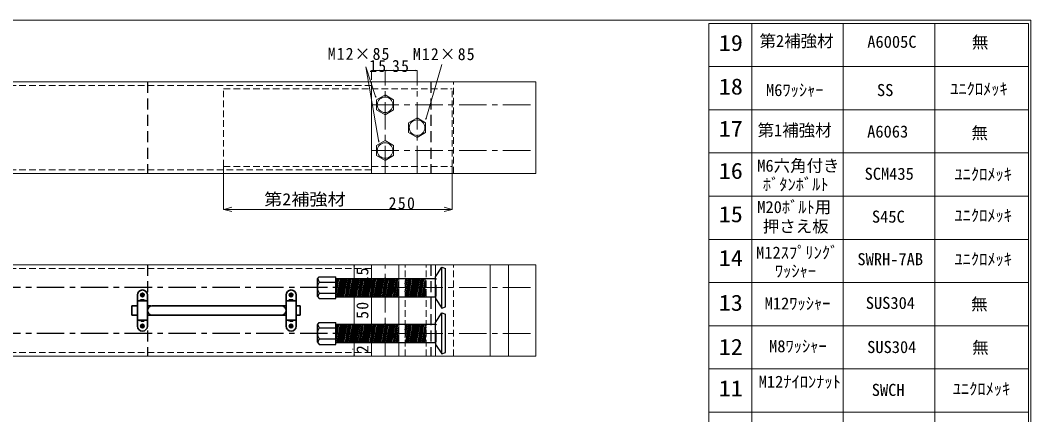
# Model space of a CAD drawing. Units: millimetres, scale not verified. Extents: x -791 to 4876, y -836 to 3020.
# Drawn here: x -168 to 937, y 191 to 623 of the extents above; entities that cross this region are included whole.
import ezdxf
from ezdxf.enums import TextEntityAlignment as Align

# ---------------------------------------------------------------- set-up
doc = ezdxf.new("R2010")
doc.units = ezdxf.units.MM
doc.header["$LTSCALE"] = 6
for name, pattern in [('CHAIN1', [8, 5, -1, 1, -1]), ('DASHED1', [1.8, 1.2, -0.6]), ('DASHED2', [3, 2, -1])]:
    doc.linetypes.add(name, pattern=pattern)
doc.layers.add('0-3', color=7, linetype='Continuous', lineweight=18)
doc.layers.add('0-A', color=3, linetype='Continuous', lineweight=25)
doc.styles.add('ＭＳ ゴシック', font='')
doc.styles.get('ＭＳ ゴシック').set_extended_font_data('MS Gothic')

msp = doc.modelspace()

# ---------------------------------------------------------------- linework, layer by layer
at = {"layer": '0-3'}
msp.add_lwpolyline([(-790.535, -589.047), (937.465, -589.047), (937.465, 622.953), (-790.535, 622.953)], close=True, dxfattribs=at)
at = {"layer": '0-A', "color": 7, "lineweight": 18}
for p, q in [((585.115, 619.477), (585.115, -380.523)), ((732.365, -380.523), (732.365, 619.477)), ((832.365, -380.523), (832.365, 619.477)), ((632.365, 572.227), (632.365, -380.523)), ((632.365, 572.227), (935.115, 572.227)), ((215.993, 555.443), (-599.347, 555.443)), ((632.365, 524.977), (935.115, 524.977)), ((632.365, 477.727), (935.115, 477.727)), ((215.993, 455.443), (-599.347, 455.443)), ((632.365, 430.477), (935.115, 430.477)), ((632.365, 383.227), (935.115, 383.227)), ((215.993, 355.443), (-599.347, 355.443)), ((632.365, 335.977), (935.115, 335.977)), ((632.365, 288.727), (935.115, 288.727)), ((215.993, 255.443), (-599.347, 255.443)), ((585.115, 194.227), (585.115, 241.477)), ((585.115, 194.227), (585.115, 241.477)), ((632.365, 241.477), (935.115, 241.477)), ((632.365, 194.227), (935.115, 194.227))]:
    msp.add_line(p, q, dxfattribs=at)
at = {"layer": '0-A', "color": 4, "lineweight": 9}
for p, q in [((210.026, 572.145), (220.931, 538.482)), ((210.026, 572.145), (224.25, 489.646)), ((215.993, 568.115), (217.441, 568.503)), ((215.993, 568.115), (215.993, 557.684)), ((215.993, 568.115), (217.441, 567.727)), ((230.993, 568.115), (229.544, 568.503)), ((230.993, 568.115), (229.544, 567.727)), ((230.993, 568.115), (232.441, 568.503)), ((230.993, 568.115), (230.993, 557.684)), ((230.993, 568.115), (265.993, 568.115)), ((265.993, 568.115), (264.544, 568.503)), ((265.993, 568.115), (264.544, 567.727)), ((265.993, 568.115), (265.993, 557.684)), ((215.993, 555.443), (395.993, 555.443)), ((215.993, 455.443), (215.993, 555.443)), ((215.993, 455.443), (215.993, 555.443)), ((395.993, 455.443), (395.993, 555.443)), ((220.931, 538.482), (220.115, 539.741)), ((220.931, 538.482), (220.854, 539.98)), ((221.618, 535.856), (230.993, 541.268)), ((221.618, 535.856), (230.993, 541.268)), ((230.993, 541.268), (240.368, 535.856)), ((230.993, 541.268), (240.368, 535.856)), ((240.368, 525.03), (240.368, 535.856)), ((240.368, 525.03), (240.368, 535.856)), ((230.993, 519.618), (240.368, 525.03)), ((230.993, 519.618), (240.368, 525.03)), ((256.618, 510.856), (265.993, 516.268)), ((256.618, 510.856), (265.993, 516.268)), ((265.993, 516.268), (275.368, 510.856)), ((265.993, 516.268), (275.368, 510.856)), ((275.368, 500.03), (275.368, 510.856)), ((275.368, 500.03), (275.368, 510.856)), ((275.453, 514.458), (276.232, 515.739)), ((265.993, 494.618), (275.368, 500.03)), ((265.993, 494.618), (275.368, 500.03)), ((221.618, 485.856), (230.993, 491.268)), ((221.618, 485.856), (230.993, 491.268)), ((224.25, 489.646), (223.621, 491.008)), ((224.25, 489.646), (224.386, 491.14)), ((230.993, 491.268), (240.368, 485.856)), ((230.993, 491.268), (240.368, 485.856)), ((240.368, 475.03), (240.368, 485.856)), ((240.368, 475.03), (240.368, 485.856)), ((230.993, 469.618), (240.368, 475.03)), ((230.993, 469.618), (240.368, 475.03)), ((54.302, 463.085), (54.302, 416.031)), ((215.993, 455.443), (395.993, 455.443)), ((304.302, 463.085), (304.302, 416.031)), ((54.702, 416.031), (63.395, 418.36)), ((54.702, 416.031), (63.395, 413.701)), ((304.302, 416.031), (295.609, 418.36)), ((304.302, 416.031), (295.609, 413.701)), ((195.524, 355.443), (215.993, 355.443)), ((197.024, 355.443), (196.636, 353.994)), ((197.024, 330.443), (197.024, 355.443)), ((197.024, 355.443), (197.412, 353.994)), ((245.993, 255.443), (245.993, 355.443)), ((285.993, 255.443), (285.993, 355.443)), ((345.993, 255.443), (345.993, 355.443)), ((365.993, 255.443), (365.993, 355.443)), ((395.993, 255.443), (395.993, 355.443)), ((197.024, 330.443), (196.636, 331.892)), ((197.024, 330.443), (197.412, 331.892)), ((229.563, 340.443), (230.993, 341.268)), ((230.993, 341.268), (232.315, 340.505)), ((195.524, 330.443), (215.993, 330.443)), ((197.024, 330.443), (196.636, 328.994)), ((197.024, 280.443), (197.024, 330.443)), ((197.024, 330.443), (197.412, 328.994)), ((257.864, 330.443), (246.719, 330.443)), ((230.993, 319.618), (229.563, 320.443)), ((230.993, 319.618), (232.422, 320.443)), ((195.524, 280.443), (215.993, 280.443)), ((197.024, 280.443), (196.636, 281.892)), ((197.024, 280.443), (196.636, 278.994)), ((197.024, 280.443), (197.412, 281.892)), ((197.024, 255.443), (197.024, 280.443)), ((197.024, 280.443), (197.412, 278.994)), ((257.864, 280.443), (246.719, 280.443)), ((230.993, 269.618), (229.563, 270.443)), ((230.993, 269.618), (232.422, 270.443)), ((195.524, 255.443), (215.993, 255.443)), ((197.024, 255.443), (196.636, 256.892)), ((197.024, 255.443), (197.412, 256.892)), ((215.993, 255.443), (395.993, 255.443))]:
    msp.add_line(p, q, dxfattribs=at)
at = {"layer": '0-A', "linetype": 'DASHED2'}
for p, q in [((-29.007, 555.443), (-29.007, 455.443)), ((280.993, 555.443), (280.993, 455.443)), ((-29.007, 355.443), (-29.007, 255.443)), ((280.993, 355.443), (280.993, 255.443)), ((285.993, 340.443), (286.993, 339.443)), ((286.993, 321.443), (286.993, 339.443)), ((285.993, 320.443), (286.993, 321.443)), ((285.993, 320.443), (286.993, 321.443)), ((285.993, 290.443), (286.993, 289.443)), ((286.993, 271.443), (286.993, 289.443)), ((285.993, 270.443), (286.993, 271.443))]:
    msp.add_line(p, q, dxfattribs=at)
at = {"layer": '0-A', "color": 4, "linetype": 'CHAIN1', "lineweight": 9}
for p, q in [((230.993, 455.443), (230.993, 557.684)), ((265.993, 455.443), (265.993, 557.684)), ((215.993, 530.443), (395.993, 530.443)), ((215.993, 480.443), (395.993, 480.443)), ((230.993, 255.443), (230.993, 355.443)), ((215.993, 330.443), (395.993, 330.443)), ((215.993, 280.443), (395.993, 280.443))]:
    msp.add_line(p, q, dxfattribs=at)
at = {"layer": '0-A', "color": 7, "linetype": 'DASHED1', "lineweight": 18}
for p, q in [((305.993, 455.443), (305.993, 555.443)), ((215.993, 551.443), (-599.347, 551.443)), ((215.993, 459.443), (-599.347, 459.443)), ((305.993, 255.443), (305.993, 355.443)), ((215.993, 351.443), (-599.347, 351.443)), ((215.993, 259.443), (-599.347, 259.443))]:
    msp.add_line(p, q, dxfattribs=at)
at = {"layer": '0-A', "color": 4, "linetype": 'DASHED1', "lineweight": 9}
for p, q in [((252.993, 255.443), (252.993, 355.443)), ((275.993, 255.443), (275.993, 355.443)), ((229.563, 340.443), (221.618, 335.856)), ((221.618, 335.856), (221.618, 325.03)), ((240.368, 335.856), (232.315, 340.505)), ((240.368, 325.03), (240.368, 335.856)), ((221.618, 325.03), (229.563, 320.443)), ((232.422, 320.443), (240.368, 325.03)), ((229.563, 290.443), (221.618, 285.856)), ((232.422, 290.443), (240.368, 285.856)), ((240.368, 275.03), (240.368, 285.856)), ((232.422, 270.443), (240.368, 275.03)), ((195.732, 262.943), (195.732, 263.45))]:
    msp.add_line(p, q, dxfattribs=at)
at = {"layer": '0-A'}
for p, q in [((292.993, 307.943), (292.993, 352.943)), ((296.993, 309.443), (296.993, 351.443)), ((156.994, 339.943), (158.994, 342.443)), ((156.994, 320.943), (156.994, 339.943)), ((158.994, 342.443), (176.994, 342.443)), ((158.994, 336.443), (176.994, 336.443)), ((176.993, 320.443), (180.519, 340.443)), ((176.994, 318.443), (176.994, 342.443)), ((176.994, 329.09), (178.996, 340.443)), ((176.994, 337.729), (177.473, 340.443)), ((176.994, 340.443), (285.993, 340.443)), ((178.516, 320.443), (182.042, 340.443)), ((180.016, 320.443), (183.542, 340.443)), ((181.516, 320.443), (185.042, 340.443)), ((183.016, 320.443), (186.542, 340.443)), ((184.516, 320.443), (188.042, 340.443)), ((186.016, 320.443), (189.542, 340.443)), ((187.516, 320.443), (191.042, 340.443)), ((189.016, 320.443), (192.542, 340.443)), ((190.516, 320.443), (194.042, 340.443)), ((192.016, 320.443), (195.542, 340.443)), ((193.516, 320.443), (197.042, 340.443)), ((195.016, 320.443), (198.542, 340.443)), ((195.016, 320.443), (198.542, 340.443)), ((196.516, 320.443), (200.042, 340.443)), ((198.016, 320.443), (201.542, 340.443)), ((199.516, 320.443), (203.042, 340.443)), ((201.016, 320.443), (204.542, 340.443)), ((202.516, 320.443), (206.042, 340.443)), ((204.016, 320.443), (207.542, 340.443)), ((205.516, 320.443), (209.042, 340.443)), ((207.016, 320.443), (210.542, 340.443)), ((208.516, 320.443), (212.042, 340.443)), ((210.016, 320.443), (213.542, 340.443)), ((211.516, 320.443), (215.042, 340.443)), ((213.016, 320.443), (216.542, 340.443)), ((214.516, 320.443), (218.042, 340.443)), ((216.016, 320.443), (219.542, 340.443)), ((217.516, 320.443), (221.042, 340.443)), ((219.016, 320.443), (222.542, 340.443)), ((220.516, 320.443), (224.042, 340.443)), ((222.016, 320.443), (225.542, 340.443)), ((223.516, 320.443), (227.042, 340.443)), ((225.016, 320.443), (228.542, 340.443)), ((226.516, 320.443), (230.042, 340.443)), ((228.016, 320.443), (231.542, 340.443)), ((229.516, 320.443), (233.042, 340.443)), ((231.016, 320.443), (234.542, 340.443)), ((232.516, 320.443), (236.042, 340.443)), ((234.016, 320.443), (237.542, 340.443)), ((235.516, 320.443), (239.042, 340.443)), ((237.016, 320.443), (240.542, 340.443)), ((238.516, 320.443), (242.042, 340.443)), ((240.016, 320.443), (243.542, 340.443)), ((241.516, 320.443), (245.042, 340.443)), ((243.016, 320.443), (245.993, 337.325)), ((252.993, 325.983), (255.542, 340.443)), ((252.993, 334.49), (254.042, 340.443)), ((253.516, 320.443), (257.042, 340.443)), ((255.016, 320.443), (258.542, 340.443)), ((256.516, 320.443), (260.042, 340.443)), ((258.016, 320.443), (261.542, 340.443)), ((259.516, 320.443), (263.042, 340.443)), ((261.016, 320.443), (264.542, 340.443)), ((262.516, 320.443), (266.042, 340.443)), ((264.016, 320.443), (267.542, 340.443)), ((265.516, 320.443), (269.042, 340.443)), ((267.016, 320.443), (270.542, 340.443)), ((268.516, 320.443), (272.042, 340.443)), ((270.016, 320.443), (273.542, 340.443)), ((271.516, 320.443), (275.042, 340.443)), ((273.016, 320.443), (275.993, 337.325)), ((285.993, 320.443), (285.993, 340.443)), ((285.993, 320.443), (285.993, 340.443)), ((156.994, 320.943), (158.994, 318.443)), ((158.994, 324.443), (176.994, 324.443)), ((244.516, 320.443), (245.993, 328.819)), ((274.516, 320.443), (275.993, 328.819)), ((158.994, 318.443), (176.994, 318.443)), ((176.994, 320.443), (285.993, 320.443)), ((285.993, 320.443), (285.993, 318.443)), ((285.993, 318.443), (292.993, 307.943)), ((292.993, 307.943), (296.993, 309.443)), ((292.993, 257.943), (292.993, 302.943)), ((296.993, 259.443), (296.993, 301.443)), ((156.994, 289.943), (158.994, 292.443)), ((156.994, 270.943), (156.994, 289.943)), ((158.994, 292.443), (176.994, 292.443)), ((176.994, 268.443), (176.994, 292.443)), ((176.994, 270.452), (180.519, 290.443)), ((176.994, 279.09), (178.996, 290.443)), ((176.994, 287.729), (177.473, 290.443)), ((176.994, 290.443), (285.993, 290.443)), ((178.516, 270.443), (182.042, 290.443)), ((180.016, 270.443), (183.542, 290.443)), ((181.516, 270.443), (185.042, 290.443)), ((183.016, 270.443), (186.542, 290.443)), ((184.516, 270.443), (188.042, 290.443)), ((186.016, 270.443), (189.542, 290.443)), ((187.516, 270.443), (191.042, 290.443)), ((189.016, 270.443), (192.542, 290.443)), ((190.516, 270.443), (194.042, 290.443)), ((192.016, 270.443), (195.542, 290.443)), ((193.516, 270.443), (197.042, 290.443)), ((195.016, 270.443), (198.542, 290.443)), ((195.016, 270.443), (198.542, 290.443)), ((196.516, 270.443), (200.042, 290.443)), ((198.016, 270.443), (201.542, 290.443)), ((199.516, 270.443), (203.042, 290.443)), ((201.232, 271.669), (204.542, 290.443)), ((202.516, 270.443), (206.042, 290.443)), ((204.016, 270.443), (207.542, 290.443)), ((205.516, 270.443), (209.042, 290.443)), ((207.016, 270.443), (210.542, 290.443)), ((208.516, 270.443), (212.042, 290.443)), ((210.016, 270.443), (213.542, 290.443)), ((211.516, 270.443), (215.042, 290.443)), ((213.016, 270.443), (216.542, 290.443)), ((214.516, 270.443), (218.042, 290.443)), ((216.016, 270.443), (219.542, 290.443)), ((217.516, 270.443), (221.042, 290.443)), ((219.016, 270.443), (222.542, 290.443)), ((220.516, 270.443), (224.042, 290.443)), ((222.016, 270.443), (225.542, 290.443)), ((223.516, 270.443), (227.042, 290.443)), ((225.016, 270.443), (228.542, 290.443)), ((226.516, 270.443), (230.042, 290.443)), ((228.016, 270.443), (231.542, 290.443)), ((229.516, 270.443), (233.042, 290.443)), ((231.016, 270.443), (234.542, 290.443)), ((232.516, 270.443), (236.042, 290.443)), ((234.016, 270.443), (237.542, 290.443)), ((235.516, 270.443), (239.042, 290.443)), ((237.016, 270.443), (240.542, 290.443)), ((238.516, 270.443), (242.042, 290.443)), ((240.016, 270.443), (243.542, 290.443)), ((241.516, 270.443), (245.042, 290.443)), ((252.993, 284.49), (254.042, 290.443)), ((252.993, 275.983), (255.542, 290.443)), ((253.516, 270.443), (257.042, 290.443)), ((255.016, 270.443), (258.542, 290.443)), ((256.516, 270.443), (260.042, 290.443)), ((258.016, 270.443), (261.542, 290.443)), ((259.516, 270.443), (263.042, 290.443)), ((261.016, 270.443), (264.542, 290.443)), ((262.516, 270.443), (266.042, 290.443)), ((264.016, 270.443), (267.542, 290.443)), ((265.516, 270.443), (269.042, 290.443)), ((267.016, 270.443), (270.542, 290.443)), ((268.516, 270.443), (272.042, 290.443)), ((270.016, 270.443), (273.542, 290.443)), ((271.516, 270.443), (275.042, 290.443)), ((285.993, 270.443), (285.993, 290.443)), ((285.993, 270.443), (285.993, 290.443)), ((158.994, 286.443), (176.994, 286.443)), ((243.016, 270.443), (245.993, 287.325)), ((244.516, 270.443), (245.993, 278.819)), ((273.016, 270.443), (275.993, 287.325)), ((274.516, 270.443), (275.993, 278.819)), ((156.994, 270.943), (158.994, 268.443)), ((158.994, 274.443), (176.994, 274.443)), ((158.994, 268.443), (176.994, 268.443)), ((176.994, 270.443), (285.993, 270.443)), ((285.993, 270.443), (285.993, 268.443)), ((285.993, 268.443), (292.993, 257.943)), ((292.993, 257.943), (296.993, 259.443))]:
    msp.add_line(p, q, dxfattribs=at)
at = {"layer": '0-A', "linetype": 'CHAIN1'}
for p, q in [((215.993, 330.443), (-599.347, 330.443)), ((215.993, 280.443), (-599.347, 280.443))]:
    msp.add_line(p, q, dxfattribs=at)
at = {"layer": '0-A', "color": 2, "lineweight": 35}
for p, q in [((-40.007, 288.443), (-40.007, 322.443)), ((-34.807, 322.743), (-36.507, 322.443)), ((-36.507, 322.443), (-34.807, 322.143)), ((-32.507, 322.443), (-34.207, 322.743)), ((-29.007, 322.443), (-29.007, 288.443)), ((122.71, 288.443), (122.71, 322.443)), ((130.21, 322.443), (128.51, 322.743)), ((128.51, 322.143), (130.21, 322.443)), ((133.71, 322.443), (133.71, 288.443)), ((-46.094, 310.443), (-40.007, 310.443)), ((-40.007, 315.943), (-29.007, 315.943)), ((-37.715, 316.513), (-31.052, 316.513)), ((-36.776, 317.076), (-32.554, 317.076)), ((-29.007, 310.443), (-25.007, 310.443)), ((122.71, 310.443), (-24.007, 310.443)), ((122.71, 315.943), (133.71, 315.943)), ((125.003, 316.513), (131.665, 316.513)), ((125.941, 317.076), (130.164, 317.076)), ((-29.007, 300.443), (122.71, 300.443)), ((-29.007, 294.943), (-40.007, 294.943)), ((-37.621, 294.368), (-31.897, 294.368)), ((-36.507, 288.443), (-34.807, 288.743)), ((-34.807, 288.143), (-36.507, 288.443)), ((-36.026, 293.805), (-32.835, 293.805)), ((-34.807, 288.743), (-34.507, 290.443)), ((-34.507, 286.443), (-34.807, 288.143)), ((-34.507, 290.443), (-34.207, 288.743)), ((-34.207, 288.143), (-34.507, 286.443)), ((133.71, 294.943), (122.71, 294.943)), ((125.097, 294.368), (130.821, 294.368)), ((126.21, 288.443), (127.91, 288.743)), ((127.91, 288.143), (126.21, 288.443)), ((126.692, 293.805), (129.882, 293.805)), ((127.91, 288.743), (128.21, 290.443)), ((128.21, 286.443), (127.91, 288.143)), ((128.21, 290.443), (128.51, 288.743)), ((128.51, 288.143), (128.21, 286.443)), ((128.51, 288.743), (130.21, 288.443)), ((130.21, 288.443), (128.51, 288.143))]:
    msp.add_line(p, q, dxfattribs=at)
at = {"layer": '0-A', "linetype": 'DASHED1'}
msp.add_line((285.993, 270.443), (286.993, 271.443), dxfattribs=at)
at = {"layer": '0-A', "color": 7, "lineweight": 18}
for points in [[(585.115, 619.477), (935.115, 619.477), (935.115, -380.523)], [(585.115, 524.977), (585.115, 572.227), (632.365, 572.227), (632.365, 619.477)], [(632.365, 572.227), (732.365, 572.227), (832.365, 572.227)], [(585.115, 477.727), (585.115, 524.977), (632.365, 524.977)], [(585.115, 430.477), (585.115, 477.727), (632.365, 477.727)], [(585.115, 383.227), (585.115, 430.477), (632.365, 430.477)], [(585.115, 335.977), (585.115, 383.227), (632.365, 383.227)], [(585.115, 288.727), (585.115, 335.977), (632.365, 335.977)], [(585.115, 241.477), (585.115, 288.727), (632.365, 288.727)], [(585.115, 194.227), (585.115, 241.477), (632.365, 241.477)], [(585.115, 146.977), (585.115, 194.227), (632.365, 194.227)]]:
    msp.add_lwpolyline(points, dxfattribs=at)
at = {"layer": '0-A', "color": 4, "lineweight": 9}
for points in [[(215.993, 568.115), (230.993, 568.115), (232.441, 567.727)], [(293.021, 574.516), (275.453, 514.458), (275.487, 515.957)], [(230.993, 519.618), (221.618, 525.03), (221.618, 535.856)], [(230.993, 519.618), (221.618, 525.03), (221.618, 535.856)], [(265.993, 494.618), (256.618, 500.03), (256.618, 510.856)], [(265.993, 494.618), (256.618, 500.03), (256.618, 510.856)], [(230.993, 469.618), (221.618, 475.03), (221.618, 485.856)], [(230.993, 469.618), (221.618, 475.03), (221.618, 485.856)], [(54.302, 416.031), (54.702, 416.031), (304.302, 416.031)], [(215.993, 255.443), (215.993, 355.443), (395.993, 355.443)], [(229.563, 290.443), (230.993, 291.268), (232.315, 290.505)]]:
    msp.add_lwpolyline(points, dxfattribs=at)
at = {"layer": '0-A', "color": 1, "linetype": 'DASHED1', "lineweight": 9}
for points in [[(54.302, 463.085), (54.302, 548.085), (304.302, 548.085)], [(54.302, 463.085), (304.302, 463.085), (304.302, 548.085)]]:
    msp.add_lwpolyline(points, dxfattribs=at)
at = {"layer": '0-A'}
for points in [[(285.993, 342.443), (292.993, 352.943), (296.993, 351.443)], [(285.993, 320.443), (285.993, 340.443), (285.993, 342.443)], [(285.993, 292.443), (292.993, 302.943), (296.993, 301.443)], [(285.993, 270.443), (285.993, 290.443), (285.993, 292.443)]]:
    msp.add_lwpolyline(points, dxfattribs=at)
at = {"layer": '0-A', "color": 2, "lineweight": 35}
for points in [[(-34.207, 322.743), (-34.507, 324.443), (-34.807, 322.743)], [(-34.807, 322.143), (-34.507, 320.443), (-34.207, 322.143), (-32.507, 322.443)], [(128.51, 322.743), (128.21, 324.443), (127.91, 322.743), (126.21, 322.443), (127.91, 322.143)], [(127.91, 322.143), (128.21, 320.443), (128.51, 322.143)], [(-40.007, 300.443), (-46.094, 300.443), (-46.094, 310.443)], [(133.71, 300.443), (138.059, 300.443), (138.059, 310.443), (133.71, 310.443)], [(-34.207, 288.743), (-32.507, 288.443), (-34.207, 288.143)]]:
    msp.add_lwpolyline(points, dxfattribs=at)
at = {"layer": '0-A', "color": 4, "linetype": 'DASHED1', "lineweight": 9}
msp.add_lwpolyline([(221.618, 285.856), (221.618, 275.03), (229.563, 270.443)], dxfattribs=at)
at = {"layer": '0-A', "color": 4, "lineweight": 9}
for centre in [(230.993, 530.443), (230.993, 530.443), (265.993, 505.443), (265.993, 505.443), (230.993, 480.443), (230.993, 480.443)]:
    msp.add_circle(centre, 8.507, dxfattribs=at)
at = {"layer": '0-A', "color": 4, "linetype": 'DASHED1', "lineweight": 9}
for centre in [(230.993, 330.443), (230.993, 280.443)]:
    msp.add_circle(centre, 6, dxfattribs=at)
at = {"layer": '0-A', "color": 2, "lineweight": 35}
for centre in [(-34.507, 322.443), (128.21, 322.443), (-34.507, 288.443), (128.21, 288.443)]:
    msp.add_circle(centre, 2, dxfattribs=at)
at = {"layer": '0-A'}
for centre, start, end in [((166.994, 330.443), 143.1301, 216.8699), ((166.994, 342.443), 194.47751, 216.8699), ((166.994, 318.443), 143.1301, 165.52249), ((166.994, 292.443), 194.47751, 216.8699), ((166.994, 280.443), 143.1301, 216.8699), ((166.994, 268.443), 143.1301, 165.52249)]:
    msp.add_arc(centre, 10, start, end, dxfattribs=at)
at = {"layer": '0-A', "color": 2, "lineweight": 35}
for centre, radius, start, end in [((-34.507, 322.443), 5.5, 90, 180), ((-34.507, 322.443), 5.5, 0, 90), ((128.21, 322.443), 5.5, 90, 180), ((128.21, 322.443), 5.5, 0, 90), ((-24.007, 305.443), 5, 90, 270), ((117.71, 305.443), 5, 270, 90), ((-34.507, 288.443), 5.5, 180, 270), ((-34.507, 288.443), 5.5, 270, 0), ((128.21, 288.443), 5.5, 180, 270), ((128.21, 288.443), 5.5, 270, 0)]:
    msp.add_arc(centre, radius, start, end, dxfattribs=at)

# ---------------------------------------------------------------- texts
at = {"layer": '0-A', "style": 'ＭＳ ゴシック'}
for s, p in [('第2補強材', (640.629, 589.699)), ('A6005C', (758.574, 588.837)), ('無', (873.07, 588.32)), ('M6ﾜｯｼｬｰ', (647.76, 536.033)), ('SS', (769.175, 536.033)), ('ﾕﾆｸﾛﾒｯｷ', (849.257, 537.324)), ('第1補強材', (638.535, 492.083)), ('A6063', (758.437, 490.647)), ('無', (872.553, 489.086)), ('M6六角付き', (638.176, 453.313)), ('SCM435', (755.608, 444.474)), ('ﾕﾆｸﾛﾒｯｷ', (853.917, 443.913)), ('ﾎﾞﾀﾝﾎﾞﾙﾄ', (644.279, 432.85)), ('M20ﾎﾞﾙﾄ用', (638.176, 408.064)), ('S45C', (763.645, 397.562)), ('ﾕﾆｸﾛﾒｯｷ', (853.917, 398.87)), ('押さえ板', (644.279, 386.945)), ('M12ｽﾌﾟﾘﾝｸﾞ', (636.927, 358.223)), ('SWRH-7AB', (747.758, 351.024)), ('ﾕﾆｸﾛﾒｯｷ', (853.917, 351.024)), ('ﾜｯｼｬｰ', (657.486, 338.128)), ('無', (872.233, 301.869)), ('M12ﾜｯｼｬｰ', (646.272, 302.617)), ('SUS304', (756.916, 303.178)), ('M8ﾜｯｼｬｰ', (651.131, 255.892)), ('SUS304', (758.411, 254.958)), ('無', (873.355, 254.397)), ('M12ﾅｲﾛﾝﾅｯﾄ', (639.73, 217.017)), ('SWCH', (763.458, 208.046)), ('ﾕﾆｸﾛﾒｯｷ', (852.048, 209.167))]:
    msp.add_text(s, height=13.2, dxfattribs=at).set_placement(p, align=Align.BOTTOM_LEFT)
at = {"layer": '0-A', "color": 2, "style": 'ＭＳ ゴシック', "width": 1.1}
for s, p in [('19', (596.13, 584.077)), ('18', (596.13, 536.39)), ('17', (596.056, 490.177)), ('16', (596.056, 444.175)), ('15', (596.056, 396.696)), ('14', (596.056, 348.796)), ('13', (596.056, 299.863)), ('12', (596.056, 251.599)), ('11', (596.056, 206.243))]:
    msp.add_text(s, height=17.6, dxfattribs=at).set_placement(p, align=Align.BOTTOM_LEFT)
at = {"layer": '0-A', "color": 6, "style": 'ＭＳ ゴシック', "width": 1.1}
msp.add_text('第2補強材', height=13.2, dxfattribs=at).set_placement((98.688, 416.543), align=Align.BOTTOM_LEFT)
at = {"layer": '0-A', "color": 6, "char_height": 13.2, "attachment_point": 7, "style": 'ＭＳ ゴシック'}
for s, insert in [('\\T1.15;\\W0.95;M12×85', (168.309, 579.412)), ('\\T1.15;\\W0.95;M12×85', (261.501, 579.096)), ('\\T1.17;\\W0.95;15', (213.534, 566.144)), ('\\T1.17;\\W0.95;35', (238.534, 566.144)), ('\\T1.18;\\W0.95;250', (234.888, 416.035))]:
    msp.add_mtext(s, dxfattribs=dict(at, insert=insert))
at = {"layer": '0-A', "color": 6, "char_height": 13.2, "attachment_point": 7, "rotation": 90, "style": 'ＭＳ ゴシック'}
for s, insert in [('\\T1.17;\\W0.95;25', (212.897, 333.849)), ('\\T1.17;\\W0.95;50', (212.897, 296.349)), ('\\T1.17;\\W0.95;25', (213.039, 258.849))]:
    msp.add_mtext(s, dxfattribs=dict(at, insert=insert))

doc.saveas('drawing.dxf')
